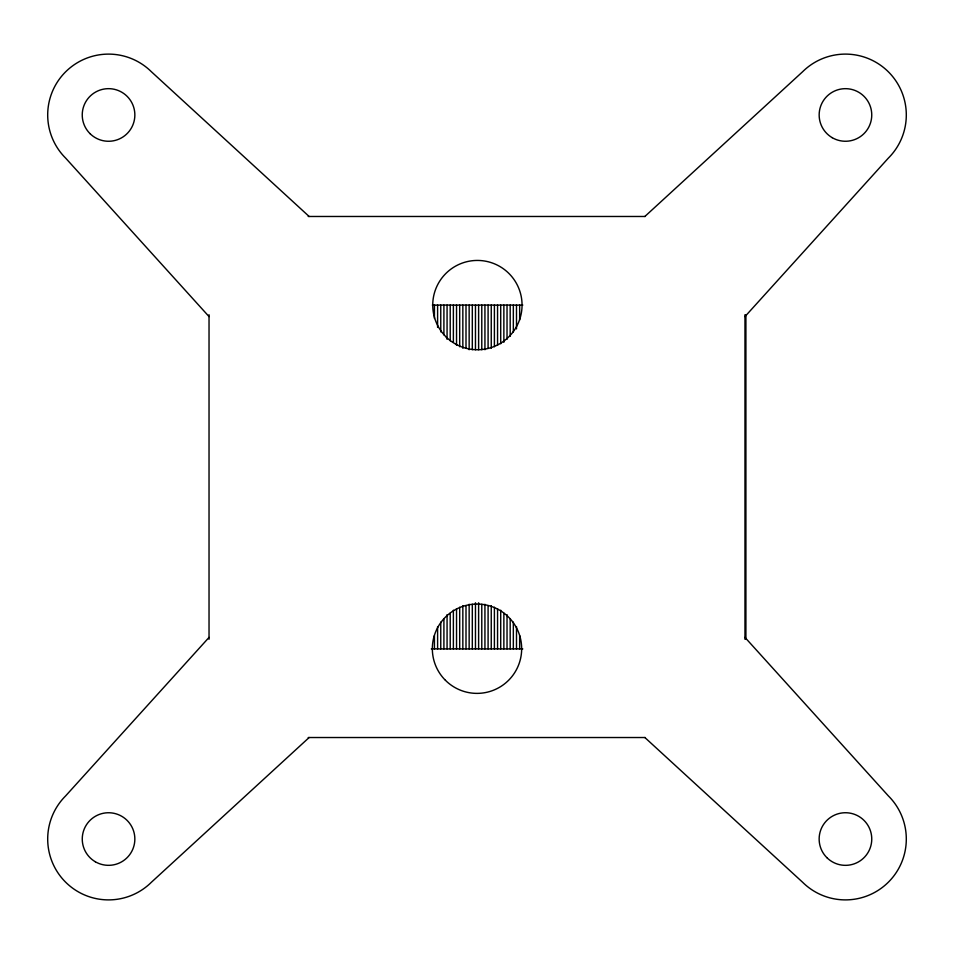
<?xml version="1.0" encoding="UTF-8"?>
<svg xmlns="http://www.w3.org/2000/svg" width="954" height="954" viewBox="0 0 954 954"><rect width="100%" height="100%" fill="white"/><g stroke="black" fill="none" stroke-linecap="round" stroke-linejoin="round"><path stroke-width="1.43" d="M209.033 637.415L65.683 795.851A60.853 60.853 0 0 0 65.361 881.913A60.853 60.853 0 0 0 151.424 882.223L309.132 737.525M744.967 316.585L888.317 158.149A60.853 60.853 0 0 0 888.639 72.087A60.853 60.853 0 0 0 802.576 71.777L644.868 216.475M308.237 216.475L645.226 216.475M432.341 305.089L522.804 305.089M431.291 648.911L522.804 648.911M308.237 737.525L645.226 737.525M309.132 216.475L151.424 71.777A60.853 60.853 0 0 0 65.683 71.777L65.361 72.087A60.853 60.853 0 0 0 65.683 158.149L209.033 316.585M644.868 737.525L802.576 882.223A60.853 60.853 0 0 0 888.639 881.913A60.853 60.853 0 0 0 888.317 795.851L744.967 637.415M745.909 314.737L745.909 639.263M744.967 314.737L744.967 639.263M519.656 305.089L519.656 319.972M519.656 635.519L519.656 648.911M516.496 305.089L516.496 328.903M516.496 626.587L516.496 648.911M513.335 305.089L513.335 331.885M513.335 622.115L513.335 648.911M510.187 305.089L510.187 336.345M510.187 619.146L510.187 648.911M507.027 305.089L507.027 339.326M507.027 614.674L507.027 648.911M503.867 305.089L503.867 342.295M503.867 613.183L503.867 648.911M500.719 305.089L500.719 343.786M500.719 610.214L500.719 648.911M497.559 305.089L497.559 345.276M497.559 608.724L497.559 648.911M494.399 305.089L494.399 346.767M494.399 607.233L494.399 648.911M491.25 305.089L491.25 348.258M491.25 605.742L491.25 648.911M488.09 305.089L488.09 348.258M488.09 605.742L488.09 648.911M484.93 305.089L484.93 349.736M484.93 604.264L484.93 648.911M481.782 305.089L481.782 349.736M481.782 604.264L481.782 648.911M478.622 305.089L478.622 349.736M478.622 602.773L478.622 648.911M475.474 305.089L475.474 349.736M475.474 602.773L475.474 648.911M472.313 305.089L472.313 349.736M472.313 604.264L472.313 648.911M469.153 305.089L469.153 349.736M469.153 604.264L469.153 648.911M466.005 305.089L466.005 348.258M466.005 605.742L466.005 648.911M462.845 305.089L462.845 348.258M462.845 605.742L462.845 648.911M459.685 305.089L459.685 346.767M459.685 607.233L459.685 648.911M456.537 305.089L456.537 345.276M456.537 608.724L456.537 648.911M453.377 305.089L453.377 342.295M453.377 610.214L453.377 648.911M450.216 305.089L450.216 340.816M450.216 613.183L450.216 648.911M447.068 305.089L447.068 339.326M447.068 614.674L447.068 648.911M443.908 305.089L443.908 334.854M443.908 619.146L443.908 648.911M440.76 305.089L440.76 331.885M440.76 622.115L440.76 648.911M437.6 305.089L437.6 327.413M437.6 626.587L437.6 648.911M434.44 305.089L434.44 318.481M434.44 635.519L434.44 648.911M209.033 314.737L209.033 639.263M445.423 680.297A44.659 44.659 0 0 0 520.145 660.275A44.659 44.659 0 0 0 465.445 605.575A44.659 44.659 0 0 0 445.423 680.297M445.816 336.667A44.659 44.659 0 0 0 520.538 316.645A44.659 44.659 0 0 0 465.838 261.956A44.659 44.659 0 0 0 445.816 336.667M90.022 133.632A26.295 26.295 0 0 0 133.977 121.683A26.295 26.295 0 0 0 101.649 89.581A26.295 26.295 0 0 0 90.022 133.632M832.222 137.686A26.295 26.295 0 0 0 871.753 115.052A26.295 26.295 0 0 0 832.389 92.144A26.295 26.295 0 0 0 832.222 137.686M826.927 857.706A26.295 26.295 0 0 0 870.883 845.757A26.295 26.295 0 0 0 838.554 813.655A26.295 26.295 0 0 0 826.927 857.706M95.317 861.76A26.295 26.295 0 0 0 134.848 839.138A26.295 26.295 0 0 0 95.483 816.219A26.295 26.295 0 0 0 95.317 861.76"/></g></svg>
